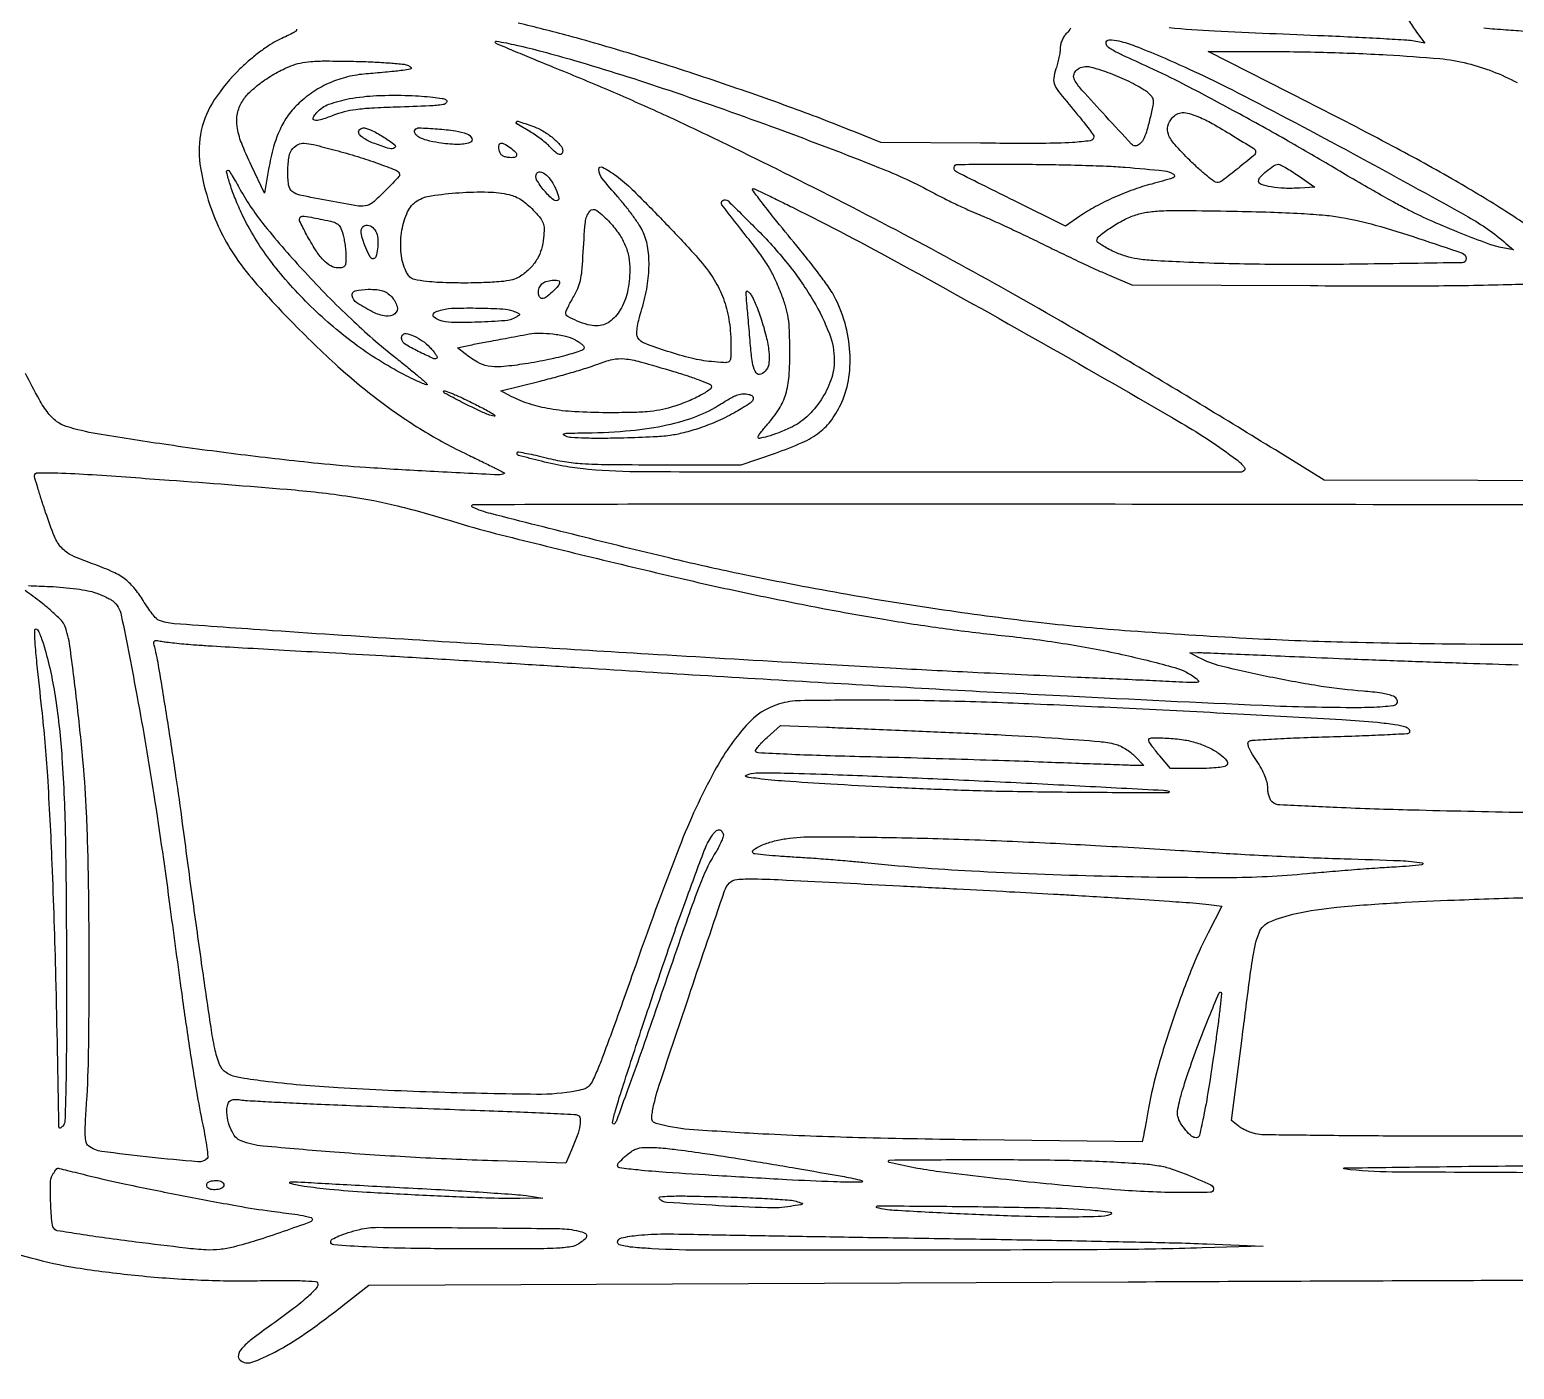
# Model space of a CAD drawing. Extents: x 127 to 1779, y 138 to 801.
# Drawn here: x 804.4 to 1290.8, y 138.1 to 577.1 of the extents above; entities that cross this region are included whole.
import ezdxf

# ---------------------------------------------------------------- set-up
doc = ezdxf.new("R2010")
doc.units = 0
doc.header["$MEASUREMENT"] = 0

msp = doc.modelspace()

# ---------------------------------------------------------------- linework, layer by layer
at = {"color": 6}
for points in [[(1145.372972, 577.578126, -0.089561), (1144.106352, 575.884455, 0.059391), (1143.287606, 574.916596, 0.042473), (1142.608753, 573.669799, 0.042578), (1142.152202, 572.330761, 0.060948), (1142, 571.086771, -0.03585), (1141.901742, 569.718116, -0.01517), (1141.583376, 567.90349, -0.014918), (1141.124793, 565.978349, -0.018877), (1140.581706, 564.231581, 0.055917), (1139.865718, 561.138408, 0.140283), (1140.238036, 558.874464, 0.060075), (1141.978687, 556.108842, 0.004426), (1147.693577, 549.193093, -0.006375), (1149.726885, 546.712904, -0.009419), (1151.441238, 544.481601, -0.005213), (1152.821588, 542.571856, -0.155084), (1153, 542.01048, -0.372908), (1151.8558, 540.689661, -0.021308), (1146.070217, 540.106557, -0.014047), (1136.078535, 539.809266, -0.002068), (1115.85055, 539.859492), (1083.201099, 540.075627), (1074.35055, 543.662191, 0.009232), (1053.099097, 551.820598, 0.005999), (1028.263862, 560.496582, 0.005992), (1003.157512, 568.5972, 0.009018), (981.066968, 574.999386, 0.008018), (964.438251, 579.210259, 0.001859)], [(1256.099811, 580.238146, 0.03205), (1258.737568, 576.277419), (1261.475137, 572.688282), (1257.987568, 573.313153, 0.028551), (1255.593464, 573.602326, 0.001501), (1247.886973, 574.066163, 0.002364), (1238.713607, 574.547148, 0.001717), (1228.5, 574.999114, -0.001348), (1192.501734, 576.565471, -0.013867), (1177.657219, 577.664661, -0.030298)], [(891.85306, 577.232382, -0.308097), (891.661764, 576.62831, -0.053148), (890.520558, 575.91255, -0.001881), (885.837977, 573.649347, 0.033617), (883.119338, 572.115547, 0.015963), (879.828722, 569.801951, 0.015343), (876.416791, 567.068705, 0.016854), (873.287498, 564.21258, 0.052528), (864.862213, 554.05281, 0.092711), (860.607468, 544.058818, 0.090172), (860.190235, 533.008043, 0.0475), (863.426515, 519.612303, 0.031598), (867.252909, 510.438238, 0.036651), (872.047375, 502.285188, 0.029428), (878.825708, 493.617782, 0.011968), (888.999709, 482.619199, 0.014803), (904.523381, 467.542704, 0.022663), (918.91791, 455.519762, 0.025167), (933.082049, 445.824908, 0.026684), (947.881255, 437.806342, -0.002692), (952.602306, 435.534122, -0.004607), (956.513523, 433.58085, -0.000994), (959.871033, 431.85684, -0.571473), (959.881255, 431.674726, -0.161218), (958.019648, 431.161861, -0.000613), (935.543643, 432.333567, -0.003558), (914.522896, 433.605317, -0.008582), (899, 434.923364, -0.005484), (873.558408, 437.806416, -0.005565), (848.310086, 441.234177, -0.00465), (826.489196, 444.651975, -0.035517), (816.39705, 447.075444, -0.083396), (813.211853, 448.705788, -0.068936), (810.490108, 451.382971, -0.038698), (807.494168, 455.969345, -0.008149), (803.028501, 464.443709, 0.020968)], [(1294.658017, 576.439742, 0.007809), (1288, 576.960607, -0.006791), (1280.777244, 577.510868, -0.011441)], [(1379.5, 429.177389), (1228.5, 429.5), (1214, 438.417577, 0.00322), (1164.698764, 468.30227, 0.006291), (1124.958579, 491.369385, 0.007174), (1088.324286, 511.334726, 0.00605), (1049, 531.436019, 0.002738), (1027.292803, 542.055047, 0.005415), (1009.928107, 550.201588, 0.006079), (993.774902, 557.331482, 0.004694), (976, 564.723846, -0.001382), (968.87224, 567.632975, -0.002194), (962.7875, 570.167328, -0.000473), (957.455922, 572.421427, -0.101532), (957, 572.735559, -0.729289), (957.324217, 573.335995, -0.008671), (963.773077, 572.016101, -0.010551), (972.383021, 569.906145, -0.005781), (982.84284, 566.977652, -0.010544), (1013.844199, 557.196076, -0.006668), (1049.590546, 544.548935, -0.005963), (1082.491337, 531.964717, -0.029343), (1100.5, 523.576264, 0.007666), (1104.068083, 521.722071, 0.005197), (1108.185708, 519.715099, 0.005237), (1112.204275, 517.859163, 0.010432), (1115.43007, 516.490299, -0.01038), (1119.021982, 514.966507, -0.003069), (1124.457474, 512.486064, -0.003079), (1130.535035, 509.621816, -0.003312), (1136.43007, 506.750939, 0.002849), (1142.366851, 503.85292, 0.002536), (1148.570083, 500.907135, 0.002545), (1154.175599, 498.314673, 0.007855), (1158, 496.641605), (1165.5, 493.5), (1224.000185, 493.20583, 0.002052), (1262.736112, 493.170021, 0.006437), (1288.757211, 493.58779, 0.00357), (1307.827372, 494.275915, 0.187706)], [(1302, 507.924398, 0.016143), (1287.949688, 517.535902, 0.011277), (1271.534159, 527.490518, 0.008807), (1250.900307, 538.895988, 0.003989), (1223.5, 553.138775), (1190.5, 569.959297), (1206, 569.955127, -0.006336), (1228.188255, 569.667974, -0.007709), (1248.95408, 568.815453, -0.007251), (1266.331018, 567.580457, -0.041631), (1275.424184, 566.03201, -0.059193), (1291.64487, 559.738147, -0.012402)], [(1351.856465, 375.292926, -0.000761), (1274.688979, 375.707568, -0.004577), (1234.56561, 376.351572, -0.007326), (1203.044943, 377.608454, -0.004178), (1165, 380.003175, -0.010642), (1135.786583, 382.713204, -0.008004), (1103.786832, 386.890044, -0.007656), (1070.266833, 392.337755, -0.007342), (1036.457363, 398.878837, -0.007217), (1015.722777, 403.520407, -0.002535), (986.087906, 410.764058, -0.00096), (955.413885, 418.489295, -0.047338), (949.511416, 420.598775, -0.800275), (949.706129, 421.482497, -0.000313), (1003.682898, 421.670609, -0.000984), (1086.715951, 421.744598, -0.000123), (1267, 421.506311, 0.000189), (1416.603548, 421.328459, 0.000644)], [(799.081812, 176.240596), (804.790906, 174.667213, 0.027906), (819.7132, 171.437956, 0.014104), (838.799109, 168.959892, 0.013659), (859.337622, 167.445659, 0.015914), (878.905632, 167.162838, -0.003374), (887.735355, 167.256663, -0.010421), (893.701002, 167.15546, -0.006789), (898.004284, 166.934151, -0.302491), (898.684041, 166.414773, -0.270377), (898.361833, 164.802527, -0.026804), (895.478128, 161.881526, -0.022553), (890.836012, 158.025738, -0.007684), (883.767819, 152.843332, 0.008764), (877.116632, 147.944554, 0.047951), (873.848063, 144.910665, 0.12945), (872.772807, 142.79031, 0.279431), (873.348857, 141.125437, 0.264034), (877.147781, 140.448117, 0.037132), (884.71762, 143.774963, 0.030497), (894.6711, 149.867665, 0.01368), (907, 159.001458), (915.5, 165.666363), (1164.213369, 166.815854, -0.000214), (1259.704652, 167.216333, -0.000353), (1340.392009, 167.463239, -0.000017), (1413.220069, 167.632264, -0.076631)], [(804.051381, 394.899622, -0.001848), (811, 394.624036, -0.011389), (815.421827, 394.331264, -0.011978), (819.751722, 393.84056, -0.012282), (823.498245, 393.230697, -0.040371), (825.913666, 392.570973, -0.010654), (827.695783, 391.88256, -0.011515), (829.400859, 391.135459, -0.011083), (830.831023, 390.430161, -0.05315), (831.587047, 389.927757, -0.171323), (834.408523, 385.207135, -0.003695), (839.619184, 358.399586, -0.007977), (845.073392, 326.36363, -0.005076), (850.446587, 288.920779, 0.001051), (854.19196, 261.238407, 0.003345), (856.856982, 242.764932, 0.004932), (859.039617, 229.225281, 0.00898), (861.129366, 218.220011, -0.007634), (861.89852, 214.228092, -0.011722), (862.430263, 210.748265, -0.006267), (862.768305, 207.838545, -0.226966), (862.547245, 207.220011, -0.220348), (859.488225, 206.112329, -0.004931), (843.531689, 207.652245, -0.006728), (827.991741, 209.518581, -0.13435), (823.628746, 211.363659, -0.172471), (822.904911, 212.513004, -0.044843), (822.61552, 214.712472, -0.022942), (822.632879, 218.421561, -0.003874), (823.046055, 225.5, 0.013202), (823.714684, 242.35357, 0.003388), (823.891184, 269.61869, 0.003627), (823.676325, 298.051531, 0.007272), (823.017217, 320.5, 0.011465), (821.931946, 336.716251, 0.006416), (819.907395, 356.381818, 0.004115), (817.580188, 375.106763, 0.057429), (815.923268, 381.688785, 0.101456), (814.808572, 383.452761, 0.018743), (812.02775, 386.13596, 0.016867), (808.110113, 389.411186, 0.008486), (802.961563, 393.289677, -0.083604)], [(1293.664152, 320.520461, -0.001419), (1257.292035, 321.343852, -0.004314), (1232.573235, 322.187094, -0.001806), (1213.990397, 323.048848, -0.16209), (1211.457734, 324.035078, -0.102657), (1210.897602, 324.737064, -0.040562), (1210.428209, 325.886183, -0.037975), (1210.107681, 327.250193, -0.038742), (1210, 328.637829, 0.062542), (1209.771146, 330.460276, 0.035316), (1209.068564, 332.57723, 0.029849), (1207.916425, 334.957912, 0.018932), (1206.309703, 337.588757, -0.010941), (1204.586553, 340.311462, -0.043851), (1203.721422, 342.081042, -0.088821), (1203.498907, 343.238688, -0.263331), (1203.874412, 343.922382, -0.123523), (1204.907053, 344.250632, -0.001426), (1212.141767, 344.678842, -0.004252), (1220.535009, 345.08004, -0.002749), (1230.256252, 345.408372, 0.001964), (1239.952588, 345.720616, 0.003103), (1248.265157, 346.072651, 0.000768), (1255.522972, 346.43632, 0.126156), (1256.278675, 346.672231, 0.442971), (1256.4524, 347.609692, 0.153167), (1255.181988, 348.509141, 0.042395), (1251.654571, 349.325256, 0.011188), (1245.901337, 350.020436, 0.010234), (1234.195436, 350.928374, 0.00076), (1202.180729, 352.704432, 0.001143), (1166.82301, 354.530969, 0.001367), (1133.5, 356.084709, 0.004902), (1105.688255, 357.032248, 0.005873), (1079.492059, 357.359919, 0.003613), (1056.916162, 357.213994, 0.069879), (1050.015519, 356.148317, 0.141311), (1039.138555, 349.122451, 0.054519), (1028.784985, 334.232362, 0.032234), (1017.259714, 309.37881, 0.008374), (1002.013615, 268, -0.001555), (998.65163, 258.477034, -0.001724), (995.342566, 249.296229, -0.001596), (992.466743, 241.480495, -0.008928), (990.838639, 237.327589, -0.008658), (988.890592, 232.83071, -0.076572), (987.710536, 231.025454, -0.125779), (986.261227, 230.057681, -0.038169), (983.688983, 229.36733, -0.049403), (970.446199, 228.209907, -0.004846), (938.364624, 228.89139, -0.006689), (905.408142, 230.352577, -0.015942), (881, 232.544586, -0.013726), (872.492486, 233.820775, -0.104097), (868.751474, 235.331467, -0.152931), (866.622412, 237.985698, -0.040321), (865.036918, 243.261496, -0.016266), (863.799907, 250.105676, -0.00109), (860.941173, 269.806743, -0.001614), (857.736763, 292.762713, -0.001375), (854.501063, 317, 0.004182), (852.327854, 332.609911, 0.002606), (849.53213, 350.872327, 0.001808), (846.758663, 367.97842, 0.020391), (845.359079, 374.70545, -0.023928), (845.060506, 376.193201, -0.256564), (845.265382, 376.750849, -0.212564), (845.88067, 376.939512, -0.016701), (847.614162, 376.669062, 0.016465), (849.197932, 376.421204, 0.003896), (851.85541, 376.115534, 0.004005), (854.916978, 375.81232, 0.003939), (858, 375.556376, 0.003857), (862.742678, 375.237024, 0.00038), (874.165625, 374.565024, 0.00048), (887.7827, 373.787426, 0.00038), (902.5, 372.972389, -0.000885), (919.949205, 371.988391, -0.000435), (942.14375, 370.677989, -0.000432), (965.189287, 369.277226, -0.000629), (985.5, 367.999413, 0.001452), (1067.817168, 362.95653, 0.001808), (1144.349517, 358.76877, 0.001607), (1208.358327, 355.704674, 0.011351), (1239.5, 355.022008, 0.008449), (1243.822768, 355.098447, 0.011558), (1247.709375, 355.322928, 0.008467), (1250.921269, 355.637869, 0.119318), (1252, 356.034316, 0.355004), (1252.413312, 357.375945, 0.204583), (1251.14318, 358.641996, 0.059259), (1247.286977, 359.675318, 0.018036), (1241.265124, 360.324351, -0.021381), (1227.492354, 361.901999, -0.01135), (1210.59225, 364.96866, -0.009277), (1194.747869, 368.524375, -0.06441), (1187.344949, 371.378276), (1184.5, 372.919925), (1187, 372.954509, -0.013363), (1188.845057, 372.930722, -0.000261), (1198.3125, 372.550528, -0.000626), (1209.3647, 372.08705, -0.00042), (1222, 371.530691, 0.001406), (1237.134538, 370.894181, 0.000737), (1255.96875, 370.182923, 0.000733), (1275.27712, 369.510595, 0.001125), (1292, 368.990514, -0.001216)], [(1328.184385, 214.589617, -0.000911), (1279, 214.5, -0.001052), (1252.109071, 214.556597, -0.001629), (1228.8875, 214.73001, -0.000483), (1208.712418, 214.965918, -0.051905), (1206, 215.283013, -0.03034), (1204.501073, 215.715261, -0.021981), (1202.890489, 216.368599, -0.022327), (1201.410802, 217.127639, -0.044341), (1200.329323, 217.879074), (1198.158646, 219.692122), (1201.565257, 246.596061, -0.000736), (1203.967549, 265.346915, -0.007635), (1205.085147, 273.045453, -0.018975), (1205.99418, 277.591056, -0.035171), (1207.125946, 281.178036, -0.203703), (1210.698682, 284.805085, -0.044507), (1219.253331, 287.470853, -0.029911), (1232.561736, 289.527446, -0.009413), (1252.655113, 291.031058, -0.00463), (1271.183961, 291.89525, -0.00178), (1296.935429, 292.765597, -0.001804)], [(1343.705055, 202.367153, -0.000432), (1250.791351, 202.769086, -0.029141), (1235, 203.772498, -0.934266), (1235.018403, 204.114358, -0.000445), (1266.221151, 204.52848, -0.001161), (1304.613446, 204.914684, -0.000604)]]:
    msp.add_lwpolyline(points, format="xyb", dxfattribs=at)
for points in [[(1174.738393, 568.375158, -0.017915), (1199.938762, 556.526827, -0.00521), (1237.887569, 536.49245, -0.003408), (1275.671975, 515.70431, -0.050797), (1288.00559, 507.060181), (1290.5, 504.903954), (1287, 505.573632, -0.040807), (1282.171233, 506.913256, -0.007215), (1273.390448, 510.284876, -0.008328), (1264.014813, 514.223469, -0.01288), (1256.067717, 517.965953, -0.010165), (1251.916665, 520.159893, -0.002727), (1245.412259, 523.815217, -0.002762), (1238.067015, 528.04984, -0.002853), (1230.847926, 532.320446, 0.006328), (1215.749729, 541.111005, 0.004458), (1198.563008, 550.627203, 0.004379), (1182.393516, 559.210362, 0.013141), (1171.151268, 564.682146, -0.001692), (1162.334269, 568.726541, -0.020848), (1159.046569, 570.41791, -0.061707), (1157.490711, 571.576535, -0.204649), (1157, 572.725232, -0.412729), (1158.022947, 573.75338, -0.061467), (1161.232885, 573.373786, -0.032037), (1166.566866, 571.697214, -0.008769)], [(928.468242, 565.277711, -0.052962), (929.328202, 564.668917, -0.495817), (929.300353, 564.280888, -0.108423), (928.520953, 563.985247, -0.006184), (925.959946, 563.639531, -0.004963), (923.773334, 563.393853, -0.00203), (920.798536, 563.101684, -0.002008), (917.600463, 562.813639, -0.002567), (914.65209, 562.575258, 0.040473), (908.562491, 561.614731, 0.04283), (902.826231, 559.694986, 0.042947), (897.514794, 556.831837, 0.041141), (892.688125, 553.066642, 0.049623), (889.126489, 549.062044, 0.048793), (886.400651, 544.412417, 0.04166), (884.315746, 538.691296, 0.022837), (882.682913, 531.407457), (881.28595, 523.5), (877.011927, 532.5, -0.018043), (873.754194, 540.051557, -0.056781), (872.34957, 545.379758, -0.084955), (872.455813, 549.597051, -0.089963), (873.967668, 553.447686, -0.063441), (876.492372, 556.567939, -0.032383), (880.356949, 559.816789, -0.030575), (884.994361, 562.810069, -0.031706), (889.907587, 565.175296, -0.042687), (893.045571, 566.145797, -0.035155), (896.514764, 566.650053, -0.019854), (901.508336, 566.821687, -0.003877), (910.508296, 566.703787, -0.005838), (916.898955, 566.495824, -0.008758), (922.469355, 566.151571, -0.006084), (927.029757, 565.733566, -0.10201)], [(1160.671693, 561.864147, -0.011461), (1163.728859, 560.508418, -0.011855), (1166.686005, 559.02842, -0.011635), (1169.182618, 557.628603, -0.048894), (1170.568174, 556.614147, -0.042338), (1171.952038, 555.147812, -0.145125), (1172.437186, 553.945766, -0.075856), (1172.34265, 552.260965, -0.00643), (1171.391043, 548.012147, -0.013785), (1170.226954, 543.649585, -0.049722), (1169.140456, 540.988934, -0.090441), (1167.980577, 539.5172, -0.186816), (1166.627555, 539.017804, -0.203865), (1165.352126, 539.58433, -0.00135), (1156.887159, 548.709762, -0.003735), (1149.085546, 557.293544, -0.053241), (1146.671009, 560.648307, -0.174215), (1146.412501, 562.132032, -0.144352), (1147.127317, 563.577726, -0.115725), (1148.6847, 564.630559, -0.09126), (1150.691962, 565, -0.065011), (1152.079407, 564.818835, -0.011194), (1154.632926, 564.078843, -0.012022), (1157.608344, 563.064688, -0.010486)], [(940.737333, 554.124029, -0.425707), (940.971259, 553.224127, -0.221062), (939.899514, 552.514191, -0.026814), (935.401031, 552.0796, -0.002625), (924.5, 551.671242, 0.005244), (916.377146, 551.324341, 0.019307), (911.258862, 550.853267, 0.029078), (907.397913, 550.116623, 0.03094), (903.729833, 548.947595, -0.014954), (899.637188, 547.497666, -0.125578), (897.69668, 547.379683, -0.489731), (897.283909, 548.190521, -0.074045), (898.460383, 549.956224, -0.122021), (902.444515, 552.637636, -0.042186), (909.186323, 554.46888, -0.034514), (918.034424, 555.463156, -0.020014), (928.737333, 555.493972, -0.008317), (932.786694, 555.276006, -0.010816), (936.485233, 554.93463, -0.00864), (939.54798, 554.531258, -0.091078)], [(1187.335011, 548.50449, -0.029608), (1191.760914, 546.339302, -0.008179), (1198.441702, 542.420144, -0.002455), (1205.47094, 538.093079, -0.259097), (1206, 537.140651, -0.221863), (1205.387193, 535.827583, -0.005742), (1200.235109, 531.609857, -0.006904), (1195.051615, 527.580976, -0.163152), (1193.318534, 527, -0.164065), (1192.43485, 527.297984, -0.008971), (1190.102601, 529.139675, -0.013159), (1187.378943, 531.493375, -0.009174), (1184.427068, 534.284001, -0.016829), (1179.527608, 539.423744, -0.083669), (1177.412935, 542.790233, -0.162978), (1177.220283, 545.506802, -0.121403), (1178.654988, 548.171259, -0.083849), (1180.243902, 549.424731, -0.11608), (1181.98708, 549.906224, -0.082479), (1184.198457, 549.625626, -0.026251)], [(920.5, 541.778429, -0.021888), (923.978367, 539.343457, -0.514772), (923.94306, 538.320843, -0.225123), (922.281466, 538.08223, -0.013821), (917.419628, 539.735993, -0.024062), (915.433143, 540.584378, -0.035806), (913.79625, 541.528843, -0.041165), (912.628565, 542.467693, -0.156527), (912.184932, 543.27824, -0.276674), (912.634596, 544.51167, -0.218327), (914.037638, 544.8721, -0.075225), (916.718976, 543.957802, -0.022051)], [(947.627106, 542.951674, -0.199164), (949.236884, 541.432332, -0.446733), (948.631601, 540.073871, -0.084203), (944.352647, 539.456201, -0.034186), (938.470657, 540.004776, -0.022286), (934.554599, 540.822703, -0.061176), (931.929162, 541.849085, -0.123245), (930.661383, 543.006963, -0.292703), (930.641912, 544.229619, -0.270551), (931.922396, 544.910593, -0.008854), (937.945569, 544.564551, -0.016527), (943.861568, 543.922243, -0.055588)], [(969.110101, 545.461154, -0.047743), (972.518137, 543.879151, -0.039804), (975.792754, 541.592523, -0.039743), (978.29801, 539.170114, -0.182684), (979, 537.312909, -0.161571), (978.684053, 536.3607, -0.31891), (977.962311, 536.127419, -0.106851), (976.723591, 536.832887, -0.02221), (974.924314, 538.595162, 0.02881), (973.695852, 539.767013, 0.013052), (971.963705, 541.162329, 0.012874), (970.054674, 542.543331, 0.017206), (968.25, 543.690184, -0.003709), (964.00141, 546.231826, -0.386821), (963.824364, 546.833736, -0.377311), (964.411836, 547.080104, -0.003672)], [(961.777494, 538.443296, -0.041641), (963.534811, 536.980331, -0.243061), (963.897586, 535.872438, -0.333101), (963.193016, 535.192943, -0.059761), (961.25, 535.183578, -0.047288), (959.960485, 535.457168, -0.098515), (959.062647, 535.947622, -0.11152), (958.489335, 536.698169, -0.072404), (958.180449, 537.75, -0.06224), (958.154449, 539.301266, -0.329401), (958.695865, 539.889501, -0.178929), (959.774706, 539.711294, -0.023303)], [(904.5, 537.580441, -0.009011), (911.858351, 535.463488, -0.011531), (918.548846, 533.237334, -0.00682), (924.179518, 531.131343, -0.162834), (925.459599, 530.06537, -0.337921), (925.345588, 528.907786, -0.007803), (921.289318, 524.687038, -0.013101), (917.197641, 520.771055, -0.107898), (914.976531, 519.492551, -0.117989), (912.149019, 519.28737, -0.00537), (902.520914, 520.971772, -0.005235), (892.910971, 522.863873, -0.122571), (890.428423, 524.059404, -0.18951), (889.221278, 526.250837, -0.036258), (888.960113, 530.873995, -0.03763), (889.388749, 535.556852, -0.143233), (890.654988, 538.171259, -0.098447), (892.373797, 539.448241, -0.121938), (894.321847, 539.843192, -0.049662), (897.418858, 539.400782, -0.005244)], [(873.391296, 524.627995, 0.042865), (881.446843, 512.740855, 0.016227), (894.589917, 497.564068, 0.016218), (909.665637, 482.28177, 0.022532), (924.187771, 469.680123, -0.003391), (927.950033, 466.659839, -0.004887), (931.234013, 463.932888, -0.002651), (933.971237, 461.589343, -0.076109), (934.570872, 460.885326, -0.707526), (934.401442, 460.674924, -0.014846), (932.610132, 461.366323, -0.013661), (930.075595, 462.514538, -0.006758), (926.919591, 464.102644, -0.040115), (910.764427, 474.229072, -0.035161), (895.657081, 487.224515, -0.036073), (882.956126, 501.76427, -0.050563), (874.025777, 516.5, -0.014728), (871.775743, 521.615887, -0.019633), (870.055937, 526.391942, -0.013965), (868.927095, 530.340692, -0.489644), (869.438934, 531, -0.257142), (869.666302, 530.87479, -0.002213), (870.760376, 529.128224, -0.006971), (871.997208, 527.070711, -0.004351)], [(976.455105, 525.453365, -0.015205), (977.077169, 524.032467, -0.022895), (977.52352, 522.756342, -0.019364), (977.791014, 521.71728, -0.254981), (977.682834, 521.3495, -0.390657), (975.982909, 521.280538, -0.043526), (973.004758, 524.294073, -0.041092), (970.476368, 527.908892, -0.277241), (970.50294, 530.004757, -0.303291), (971.598459, 530.5049, -0.123662), (973.175952, 529.825369, -0.073219), (974.941501, 528.011137, -0.045671)], [(996.599962, 529.151236, -0.0377), (1001.773799, 524.73795, -0.005337), (1011.605197, 514.770431, -0.00612), (1021.255685, 504.527129, -0.024728), (1026.744242, 497.929902, -0.048502), (1030.293118, 492.109528, -0.04814), (1032.664839, 485.700098, -0.044018), (1033.911056, 478.44999, -0.030248), (1034.092737, 470.105395, -0.076347), (1033.82753, 468.734584, -0.242393), (1033.165909, 468.116142, -0.087167), (1031.764021, 467.972409, -0.005905), (1027.75, 468.308495, -0.036248), (1021.258295, 469.408196, -0.0185), (1013.301033, 471.672837, -0.012631), (1005.859431, 474.301248, -0.166173), (1003.646505, 476.143051, -0.132719), (1003.302058, 477.325569, -0.0396), (1003.415026, 479.218282, -0.027723), (1003.936902, 481.871632, -0.009736), (1004.969636, 485.616143, 0.030506), (1006.684551, 493.020781, 0.039649), (1007.291713, 499.954887, 0.044635), (1006.791915, 506.101988, 0.070241), (1005.175918, 511.136601, 0.033514), (1003.956313, 513.277379, 0.011359), (1001.908963, 516.22194, 0.011238), (999.492353, 519.382708, 0.012684), (997.028859, 522.30391, -0.014227), (991.965075, 528.346257, -0.152799), (990.835885, 531.294155, -0.589219), (992.016502, 532.048302, -0.033613)], [(1163.300218, 531.99062, -0.004036), (1176.014648, 530.833745, -0.115805), (1179.103879, 529.7777, -0.634321), (1178.953517, 528.527835, -0.017279), (1172.05785, 526.500322, 0.023415), (1165.966517, 524.627822, 0.018749), (1159.59843, 522.065471, 0.018971), (1153.54546, 519.081723, 0.026686), (1148.411991, 515.939448), (1143.698878, 512.696741), (1126.766347, 521.098371, -0.001114), (1108.031021, 530.446614, -0.311866), (1107.225288, 531.917528, -0.382801), (1108.345905, 532.932832, -0.001335), (1128, 532.977583, -0.00362), (1137.862535, 532.902303, -0.00327), (1148.063189, 532.683852, -0.003275), (1157.199226, 532.368511, -0.010404)], [(1219.941812, 529.25), (1225.400942, 525.5), (1220.450471, 525.179529, -0.024224), (1215.496327, 525.099235, -0.034265), (1211.108439, 525.542756, -0.035874), (1207.820144, 526.350794, -0.32533), (1207, 527.477866, -0.191841), (1207.510265, 528.758838, -0.027654), (1209.596192, 530.730919, -0.029696), (1211.916006, 532.467816, -0.13872), (1213.491341, 532.96832, -0.131444), (1214.113029, 532.823121, -0.008021), (1215.795094, 531.889131, -0.011509), (1217.778394, 530.68423, -0.008237)], [(961.5, 523.028352, -0.047121), (963.496021, 522.364287, -0.039157), (965.46732, 521.303627, -0.035578), (967.422096, 519.839001, -0.026306), (969.368721, 517.963657, -0.016376), (971.64229, 515.364599, -0.082773), (972.597914, 513.698577, -0.091066), (972.916265, 511.887243, -0.022039), (972.758355, 508.836956, -0.046859), (972.052254, 505.154386, -0.060787), (970.700537, 501.997108, -0.059272), (968.59786, 499.198479, -0.041703), (965.646656, 496.585512, -0.066705), (963.750869, 495.529777, -0.048355), (961.424538, 494.865197, -0.029111), (958.051012, 494.446691, -0.007055), (952.437087, 494.159513, -0.007697), (947.943689, 494.062411, -0.006177), (943.106708, 494.092116, -0.006249), (938.634879, 494.230755, -0.0158), (935.390412, 494.474833, -0.009956), (931.328273, 494.991848, -0.081781), (929.556879, 495.558702, -0.133692), (928.45088, 496.565972, -0.04265), (927.411769, 498.556924, -0.082408), (926.003458, 504.535698, -0.059772), (926.363079, 511.377827, -0.063048), (928.221479, 517.431781, -0.148267), (931.300821, 520.955793, -0.103578), (935.952298, 522.663351, -0.019223), (945.060804, 523.641368, -0.021563), (954.553612, 523.882571, -0.05237)], [(1054.265377, 518.873899, -0.009195), (1089.793009, 500.259769, -0.003933), (1136.613004, 474.140229, -0.002837), (1181.764522, 448.143701, -0.028996), (1199.740256, 436.210364, -0.024201), (1200.941919, 435.21368, -0.037288), (1201.867338, 434.231076, -0.042348), (1202.441651, 433.384811, -0.272773), (1202.431239, 432.888743, -0.259972), (1200.896723, 432.03334, -0.000042), (1099.690276, 432.05657, -0.000396), (1005.447383, 432.160765, -0.021198), (987.5, 432.956137, -0.022732), (980.276558, 433.916203, -0.015013), (972.080183, 435.642789, -0.007579), (964.515513, 437.59694, -0.575299), (964.253529, 438.586862, -0.245011), (964.651063, 438.711946, -0.003487), (967.18341, 438.244098, -0.008727), (970.15646, 437.61937, -0.005528), (973.600167, 436.79258, 0.021491), (979.60592, 435.551955, 0.024639), (985.42833, 434.900267, 0.013283), (993.63948, 434.607572, 0.002033), (1010, 434.525747), (1037.5, 434.5), (1048.687709, 438.350754, 0.021097), (1057.488905, 441.801736, 0.059578), (1063.160808, 445.162318, 0.074589), (1067.143267, 449.285871, 0.049355), (1070.423275, 455.008383, 0.071967), (1072.770636, 463.228926, 0.055063), (1072.99943, 472.586788, 0.053241), (1071.150078, 482.102708, 0.05682), (1067.353654, 490.793551, 0.025155), (1065.836414, 493.131401, 0.005075), (1062.892402, 497.117765, 0.005345), (1059.367465, 501.688269, 0.004976), (1055.661612, 506.293551, -0.00167), (1048.228525, 515.406655, -0.007344), (1043.939917, 520.862488, -0.005484), (1041.177338, 524.568841, -0.613227), (1041.396688, 525, -0.110701), (1041.862311, 524.895631, -0.000824), (1045.438417, 523.200458, -0.003041), (1049.529976, 521.222074, -0.001939)], [(1042.96938, 511.25, -0.02718), (1053.191972, 499.76428, -0.035375), (1061.165512, 488.164479, -0.040155), (1066.365101, 477.434028, -0.09432), (1067.978038, 468.712487, -0.083037), (1066.868292, 462.282605, -0.060769), (1063.659917, 455.774102, -0.060656), (1058.972358, 450.215004, -0.081847), (1053.5, 446.584498, -0.013252), (1049.512781, 444.917853, -0.023103), (1046.115757, 443.779944, -0.021589), (1043.527632, 443.163411, -0.471234), (1043, 443.598933, -0.153624), (1043.123901, 443.992679, -0.007708), (1043.923651, 445.100821, -0.011787), (1044.939675, 446.398844, -0.008207), (1046.144344, 447.81718, 0.040521), (1049.883328, 452.843904, 0.066637), (1052.067325, 457.663624, 0.055103), (1053.14531, 463.51158, 0.019711), (1053.423633, 472, 0.007653), (1053.280981, 478.498993, 0.027243), (1052.899741, 482.643636, 0.035451), (1052.130399, 486.131973, 0.020896), (1050.747823, 490.171956, 0.012999), (1048.528941, 495.456714, 0.028923), (1046.509203, 499.323603, 0.024902), (1043.875443, 503.26602, 0.007468), (1039.482935, 509, -0.003484), (1031.188081, 519.651241, -0.438317), (1031.447458, 521.148784, -0.350679), (1033.193686, 520.971009, -0.003289)], [(900.323811, 514.863837, -0.013259), (903.744407, 514.081995, -0.092318), (905.293482, 513.361522, -0.13257), (906.214798, 512.240078, -0.038317), (906.985016, 510.113837, -0.021123), (907.370323, 508.458565, -0.01256), (907.695609, 506.460002, -0.01256), (907.92012, 504.44769, -0.021129), (907.994423, 502.75, -0.018391), (907.918294, 500.593764, -0.131672), (907.579604, 499.617425, -0.196266), (906.865061, 499.141639, -0.050001), (905.452251, 499, -0.133479), (903.05167, 499.652481, -0.071073), (900.626394, 501.584546, -0.048037), (898.033489, 504.924072, -0.018629), (895.086093, 509.989852, -0.010648), (892.82913, 514.450662, -0.32819), (893.047484, 515.603904, -0.234751), (894.339411, 515.987026, -0.006332)], [(994.480808, 513.889564, -0.032824), (997.505735, 510.064267, -0.052071), (999.504106, 506.401169, -0.055431), (1000.622516, 502.578325, -0.043787), (1000.994423, 498.282119, -0.054394), (1000.204076, 491.116157, -0.079778), (997.869787, 485.233423, -0.101705), (994.3519, 481.378204, -0.158407), (990.11085, 480, -0.068039), (987.29239, 480.385316, -0.031705), (983.802097, 481.600861, -0.025316), (980.684502, 483.103525, -0.274347), (980, 484.257142, -0.105973), (980.118142, 484.808297, -0.008085), (980.767429, 486.192905, -0.010827), (981.611872, 487.829651, -0.008033), (982.612524, 489.601796, 0.032714), (983.957604, 492.284985, 0.043027), (984.801272, 494.88931, 0.033137), (985.319971, 498.082549, 0.011227), (985.660302, 502.779866, -0.009463), (986.434351, 514.013354, -0.146872), (987.849839, 517.563666, -0.408564), (990.173571, 517.85335, -0.046126)], [(1234.170937, 515.566425, -0.024463), (1245.204632, 513.032915, -0.011077), (1259.388704, 508.695369, -0.00364), (1273.753349, 503.835924, -0.319586), (1275, 502.084715, -0.409475), (1273.660541, 500.723372, -0.000831), (1240.747035, 500.244672, -0.005378), (1208.988892, 500.177186, -0.009162), (1182.455994, 500.892538, -0.003744), (1172.483987, 501.419194, -0.021862), (1167.258522, 501.964448, -0.038452), (1163.517755, 502.818858, -0.03199), (1159.705994, 504.277062, -0.013603), (1157.519619, 505.350888, -0.020301), (1155.676136, 506.417044, -0.016042), (1154.26259, 507.377925, -0.239873), (1154, 507.893785, -0.225431), (1154.736942, 509.445242, -0.022419), (1158.131201, 511.967503, -0.027717), (1162.247115, 514.428089, -0.034326), (1166.332455, 516.226934, -0.046686), (1170.249345, 517.238955, -0.029204), (1174.9648, 517.717546, -0.013457), (1182.473268, 517.836518, -0.001747), (1198.5, 517.60311, -0.003419), (1210.866067, 517.295191, -0.006325), (1220.904306, 516.849363, -0.00752), (1228.799514, 516.279332, -0.022422)], [(917.999837, 510.500429, -0.080218), (918.480491, 508.167978, -0.043313), (918.352813, 505.230535, -0.041425), (917.80079, 502.675888, -0.330053), (916.88842, 502, -0.281829), (915.966054, 502.564757, -0.017262), (914.540258, 505.613403, -0.024647), (913.350684, 508.835635, -0.07624), (913, 511.122124, -0.207865), (913.622281, 512.554286, -0.222233), (915.069175, 513.023597, -0.153149), (916.814704, 512.22803, -0.119538)], [(922.916191, 489.589211, -0.115025), (924.761016, 486.405255, -0.303126), (924.036636, 484.00016, -0.21462), (921.06406, 483.187764, -0.078409), (916.817685, 484.559908, -0.027275), (911.609786, 487.566541, -0.20135), (910.035317, 489.891326, -0.403834), (911.066057, 491.500468, -0.058435), (915.325686, 492, -0.018615), (918.176144, 491.893843, -0.058336), (920.05529, 491.530516, -0.076454), (921.509547, 490.809752, -0.051008)], [(978, 494.314451, -0.182272), (977.554736, 493.133602, -0.024246), (975.666787, 491.185242, -0.024937), (973.594023, 489.429437, -0.164699), (972.325686, 489, -0.260626), (971.421505, 489.505653, -0.131958), (971.038519, 490.795749, -0.097803), (971.3185, 492.438549, -0.105793), (972.2, 493.8, -0.125367), (973.507423, 494.576556, -0.049557), (975.577173, 494.969247, -0.052772), (977.448945, 494.937464, -0.378794)], [(1043.914879, 482.603862, -0.016885), (1045.673209, 476.489297, -0.035336), (1046.537595, 471.61753, -0.046326), (1046.583335, 467.920478, -0.14038), (1045.707464, 465.58752, -0.136232), (1043.908664, 464.185943, -0.347814), (1042.421246, 464.610978, -0.114395), (1041.306752, 467.282617, -0.020616), (1040.624258, 472.662648, 0.000318), (1040.329206, 476.101467, 0.000225), (1039.9939, 479.960278, 0.000227), (1039.670304, 483.645688, 0.000481), (1039.415607, 486.5, -0.003635), (1039.11036, 490.18308, -0.078116), (1039.1978, 491.267005, -0.542805), (1039.584839, 491.403819, -0.059336), (1040.404297, 490.603862, -0.053901), (1041.119971, 489.490276, -0.012498), (1042.066616, 487.471706, -0.012759), (1043.044275, 485.079726, -0.012179)], [(962.6849, 484.929682, -0.008408), (964.446728, 484.225695, -0.203729), (964.80798, 483.854544, -0.351324), (964.684907, 483.464683, -0.019776), (963.527918, 482.755708, -0.108998), (960.057871, 481.70857, -0.010815), (951.322599, 481.233712, -0.011816), (942.608401, 481.154867, -0.089401), (938.587161, 481.940381, -0.056971), (936.901209, 482.828976, -0.319834), (936.568653, 483.732125, -0.233419), (937.325359, 484.58638, -0.037819), (939.5, 485.286934, -0.053407), (943.66557, 485.828708, -0.009507), (951.532908, 485.857081, -0.008065), (959.431095, 485.607905, -0.079079)], [(935.536908, 472.961476, -0.018878), (936.575032, 471.792619, -0.030411), (937.356928, 470.714979, -0.031138), (937.844054, 469.833009, -0.316957), (937.776532, 469.443198, -0.312609), (936.762181, 469.259214, -0.007592), (932.227547, 471.403579, -0.011615), (927.908028, 473.653112, -0.129176), (926.511752, 474.980984, -0.073909), (926.314142, 475.440636, -0.058477), (926.23767, 475.97687, -0.059561), (926.28754, 476.505002, -0.085317), (926.463088, 476.940275, -0.30785), (927.697014, 477.491217, -0.059041), (930.169838, 476.739008, -0.05046), (933.017161, 475.131055, -0.048012)], [(982.946236, 475.527802, -0.02252), (984.115679, 474.854675, -0.030405), (985.102957, 474.137692, -0.030982), (985.817759, 473.470657, -0.191803), (986, 473.01306, -0.323624), (985.194825, 471.899349, -0.012502), (980.046525, 470.34144, -0.01819), (973.509439, 468.793802, -0.01139), (965.764348, 467.437879, -0.016918), (958.856102, 466.628004, -0.065967), (954.568868, 466.837708, -0.084666), (951.048172, 468.121054, -0.039607), (947.024545, 470.859901), (944.54909, 472.848725), (947.024545, 473.387949, -0.00586), (949.306046, 473.856988, -0.000818), (954.039587, 474.764408, -0.000819), (960.226024, 475.929361, -0.000418), (968, 477.373364, -0.049636), (971.496534, 477.666458, -0.02683), (975.809785, 477.367458, -0.026775), (979.972248, 476.62551, -0.061908)], [(1015.322553, 465.099991, -0.006704), (1019.953632, 463.636897, -0.010341), (1023.912283, 462.236148, -0.005055), (1027.192826, 460.960399, -0.220485), (1027.688524, 460.434427, -0.335693), (1027.259788, 459.166186, -0.025991), (1023.994996, 457.186536, -0.028515), (1019.598108, 455.137474, -0.02067), (1014.5, 453.346973, -0.029535), (1010.768585, 452.444255, -0.023435), (1006.656146, 451.900542, -0.016516), (1001.3228, 451.625315, -0.005497), (993.5, 451.566362, -0.013258), (982.955137, 451.882511, -0.028225), (974.850802, 452.801578, -0.035252), (968.183173, 454.432069, -0.040951), (962.150943, 456.926905), (958.705721, 458.69441), (971.60286, 461.928425, 0.00539), (976.980647, 463.338711, 0.004972), (982.473965, 464.901637, 0.004968), (987.340481, 466.391413, 0.016437), (990.5, 467.508615, -0.037966), (995.335467, 468.987742, -0.079589), (999.24941, 469.231161, -0.043739), (1004.339267, 468.283107, -0.005256)], [(950.916888, 454.041955, -0.007637), (954.874264, 451.967833, -0.049957), (956.725958, 450.706837, -0.782978), (956.566082, 450.380416, -0.037549), (954.583112, 450.968401, -0.02167), (951.071119, 452.480874, -0.006545), (945.873643, 455.075913, -0.001486), (940.319894, 457.961195, -0.279096), (940, 458.489644, -0.517249), (940.391054, 458.766521, -0.012068), (942.86486, 457.827612, -0.014576), (946.268038, 456.324015, -0.005574)], [(1041.443468, 456.5, -0.234792), (1040.436975, 454.732716, -0.018792), (1035.736178, 451.822849, -0.024191), (1029.969788, 448.905817, -0.023818), (1023.918952, 446.542675, -0.01761), (1018.644712, 444.971711, -0.030848), (1014.174973, 444.100057, -0.021388), (1008.642567, 443.61112, -0.004572), (999, 443.261571, -0.00516), (992.016679, 443.144444, -0.009272), (986.286063, 443.213748, -0.008198), (981.817192, 443.424079, -0.081976), (980, 443.84384, -0.11554), (979.31654, 444.332448, -0.571083), (979.433015, 444.686659, -0.047802), (980.966297, 444.871229, -0.003926), (985, 444.937449, 0.017641), (999.632801, 445.579386, 0.02939), (1011.847461, 447.274348, 0.035127), (1021.900694, 450.022853, 0.056008), (1029.919275, 453.886371, -0.005466), (1031.783021, 455.028957, -0.006201), (1033.595037, 456.08247, -0.005682), (1035.154426, 456.940185, -0.033919), (1036, 457.321545, -0.067537), (1037.726548, 457.709466, -0.059052), (1039.577369, 457.650541, -0.070814), (1041.010385, 457.221062, -0.307883)], [(850.115773, 429.493866, -0.002676), (888.752603, 426.469835, -0.015235), (909.225303, 424.127294, -0.024584), (924.923086, 421.050437, -0.015519), (942.90089, 416.002346, 0.014551), (956.906195, 412.040449, 0.001962), (986.582832, 404.694422, 0.002455), (1017.457558, 397.340649, 0.005496), (1041, 392.12743, 0.004347), (1064.739805, 387.358714, 0.006602), (1085.459995, 383.666636, 0.00724), (1104.721464, 380.78209, 0.007306), (1124, 378.466077, -0.013588), (1144.105258, 375.794143, -0.015056), (1163.354041, 372.104061, -0.013056), (1179.505004, 368.055187, -0.098324), (1186.500361, 364.521507, -0.08737), (1187.241635, 363.697721, -0.519081), (1187.053503, 363.251706, -0.06275), (1185.646969, 363.126607, -0.003114), (1181, 363.32588, 0.000702), (1176.610698, 363.535323, 0.000113), (1168.065625, 363.929096, 0.000125), (1158.004213, 364.387934, 0.00011), (1147.5, 364.862012, -0.000822), (1114.997166, 366.375306, -0.001466), (1088.264476, 367.742568, -0.001116), (1057.081675, 369.498908, -0.000291), (1007, 372.461076, -0.000452), (929.813293, 377.141503, -0.001945), (883.901652, 380.146462, -0.000997), (851.759573, 382.44019, -0.073425), (846.643658, 383.583247, -0.120655), (845.889258, 384.106655, -0.014016), (844.561066, 385.696214, -0.016192), (843.072891, 387.713262, -0.012568), (841.582042, 389.998088, 0.035196), (838.52105, 394.255431, 0.062096), (835.366496, 397.212188, 0.053157), (831.248317, 399.58543, 0.019529), (825, 402.063225, -0.022478), (818.292656, 404.768907, -0.100804), (814.887017, 407.248372, -0.089521), (812.522341, 411.00338, -0.01568), (809.629444, 418.877685, -0.0028), (808.238768, 423.143779, -0.004093), (807.066149, 426.916667, -0.002034), (806.110992, 430.128193, -0.071375), (806, 430.901763, -0.409793), (806.986217, 431.903004, -0.011756), (813.566554, 431.847778, -0.009148), (824.868935, 431.279931, -0.001066)], [(809.398939, 374.074931, -0.031472), (812.882631, 357.780715, -0.019897), (814.976821, 338.450455, -0.013024), (816.094431, 311.908241, -0.003746), (816.445638, 270.802128, -0.00103), (816.41925, 244.646761, -0.004877), (816.227063, 229.659983, -0.002873), (815.937434, 219.436774, -0.189852), (815.25, 217.852128, -0.019705), (814.584522, 217.236083, -0.218776), (814.244849, 217.13963, -0.325025), (814.038321, 217.345005, -0.035808), (813.976047, 218.05, 0.001906), (812.989265, 266.581055, 0.004181), (811.782, 303.709328, 0.005371), (810.291899, 332.556489, 0.011901), (808.396701, 354.5, -0.001272), (806.776355, 369.527508, -0.010146), (806.187012, 376.479239, -0.017121), (806.071493, 380.32315, -0.585976), (806.711571, 380.678259, -0.14549), (807.189889, 380.14191, -0.013204), (807.917468, 378.481131, -0.016243), (808.682709, 376.410615, -0.011997)], [(1103, 346.94605, -0.002417), (1124.03101, 345.942325, -0.004314), (1141.316717, 344.88396, -0.0035), (1154.918986, 343.837553, -0.042978), (1160.047629, 342.95888, -0.047161), (1161.615524, 342.386848, -0.026381), (1163.401921, 341.418264, -0.026106), (1165.119448, 340.238736, -0.038226), (1166.48472, 339.015949), (1169.374182, 336), (1166.437091, 336.006837, -0.007878), (1164.362502, 336.044356, -0.000284), (1156.431521, 336.317333, -0.000521), (1147.057753, 336.655081, -0.000366), (1136.5, 337.054244, 0.001405), (1123.788328, 337.508373, 0.000698), (1107.667665, 338.01641, 0.000692), (1090.956762, 338.496543, 0.001017), (1076.262263, 338.868477, -0.002141), (1063.465133, 339.221188, -0.003447), (1052.564197, 339.643599, -0.000683), (1042.990104, 340.093823, -0.189123), (1042.262263, 340.420768, -0.343581), (1042.203612, 340.938114, -0.02801), (1043.031538, 342.135385, -0.028355), (1044.299891, 343.588225, -0.017186), (1045.951484, 345.164369), (1050.402968, 349.129342), (1065.451484, 348.520114, -0.000253), (1072.791014, 348.219259, -0.000106), (1082.688873, 347.806426, -0.000104), (1093.284031, 347.360052, -0.000135)], [(1186.757579, 343.389298, -0.034363), (1190.849087, 341.749936, -0.045844), (1194.277571, 339.688223, -0.056332), (1196.483873, 337.650984, -0.327578), (1196.602292, 336.165511, -0.205305), (1195.871489, 335.652301, -0.021561), (1193.763732, 335.303194, -0.020875), (1190.853242, 335.071968, -0.009384), (1187.018906, 335), (1178.155846, 335), (1174.577923, 339.179999, -0.009008), (1173.207261, 340.840968, -0.012702), (1172.051015, 342.372998, -0.008905), (1171.150859, 343.67948, -0.147427), (1171, 344.179999, -0.411101), (1171.858392, 345.047572, -0.015195), (1176.926939, 344.947461, -0.02385), (1182.358887, 344.414367, -0.041742)], [(1093.5, 331.964983, -0.00129), (1120.545474, 330.734044, -0.00118), (1148.403033, 329.328195, -0.000145), (1175.833938, 327.870967, -0.075224), (1177.5, 327.527114, -0.838883), (1177.400351, 326.976078, -0.000624), (1150.676825, 327.119495, -0.00271), (1124.804298, 327.43088, -0.00553), (1104.5, 328.009991, -0.002191), (1084.869007, 328.873414, -0.002804), (1066.800812, 329.849038, -0.002813), (1051.749924, 330.831421, -0.012758), (1043, 331.67682, -0.004546), (1039.961318, 332.076953, -0.077395), (1038.999427, 332.368715, -0.609951), (1038.990816, 332.694778, -0.050615), (1040, 333.122227, -0.075687), (1043.193932, 333.599779, -0.00474), (1052.752697, 333.483662, -0.004416), (1067.476504, 333.035051, -0.000903)], [(1031.589738, 313.626742, -0.165964), (1031.620125, 312.816303, -0.024151), (1031.062514, 311.238679, -0.025144), (1030.188864, 309.374783, -0.019148), (1029.054934, 307.42557, 0.03218), (1026.235807, 302.275436, 0.018657), (1023.492731, 295.772747, 0.007102), (1019.424289, 284.54625, 0.000606), (1009.435731, 255.598232, -0.001727), (1004.62506, 241.757053, -0.002726), (1000.392419, 229.920003, -0.000665), (996.621935, 219.596773, -0.111267), (995.977469, 218.598232, -0.731014), (995.352442, 218.928765, -0.025798), (996.288238, 222.930661, -0.008488), (998.908184, 231.452387, -0.000868), (1005.4847, 251.5, -0.003076), (1012.789203, 273.187648, -0.004431), (1019.540222, 292.279516, -0.002828), (1025.396393, 308.105875, -0.05505), (1027.755664, 312.749849, -0.04146), (1028.955599, 314.286686, -0.151178), (1030.014015, 314.89964, -0.250486), (1030.898632, 314.658592, -0.112341)], [(1140.5, 310.478234, -0.001041), (1153.522091, 309.788125, -0.00078), (1167.85625, 308.976123, -0.000789), (1181.345257, 308.169527, -0.00181), (1191.5, 307.509328, 0.003291), (1201.162648, 306.909867, 0.001834), (1212.940625, 306.300292, 0.001829), (1224.861273, 305.770858, 0.002964), (1235, 305.417901, -0.002422), (1253.496892, 304.794023, -0.029835), (1260.51628, 304.102407, -0.874641), (1260.499229, 303.401454, -0.014123), (1252, 302.711699, 0.004114), (1246.036838, 302.347723, 0.001909), (1238.298716, 301.781771, 0.001891), (1230.175286, 301.125547, 0.002634), (1222.910521, 300.472476, -0.023282), (1196.555271, 299.19677, -0.006705), (1155.740767, 299.670205, -0.007036), (1112.93627, 301.343882, -0.012751), (1078, 304.09737, 0.004282), (1073.068452, 304.570209, 0.002159), (1066.841345, 305.086407, 0.002144), (1060.40168, 305.56447, 0.003184), (1054.757769, 305.923035, -0.004097), (1049.830976, 306.245074, -0.006346), (1045.583924, 306.611896, -0.002381), (1041.956384, 306.989098, -0.170891), (1041.421005, 307.245662, -0.464705), (1041.513835, 308.33992, -0.049789), (1044.039708, 309.774889, -0.038748), (1047.85088, 311.121698, -0.030329), (1052.150308, 312.000361, -0.036177), (1061.607226, 312.650418, -0.003384), (1084.960513, 312.406158, -0.00445), (1112.198607, 311.694379, -0.00396)], [(1089.531052, 296.533746, -0.000136), (1108.17599, 295.549659, -0.000174), (1125.346621, 294.632734, -0.000134), (1139.743354, 293.855062, -0.00148), (1145.5, 293.525467, -0.000474), (1164.774382, 292.34632, -0.001514), (1177.637383, 291.508059, -0.001745), (1186.561322, 290.868069, -0.013735), (1190.692213, 290.442948), (1194.884426, 289.894786), (1190.461891, 281.197393, 0.023091), (1184.808593, 268.680963, 0.012614), (1178.986221, 252.870132, 0.012616), (1173.990531, 236.85578, 0.024067), (1170.930216, 223.728087, -0.000192), (1170.460771, 221.167021, -0.000196), (1169.992226, 218.621995, -0.00019), (1169.583283, 216.410298, -0.000812), (1169.336698, 215.09147), (1168.882319, 212.68294), (1114.69116, 213.315751, -0.003405), (1075.895914, 214.033053, -0.006409), (1044.5862, 215.226998, -0.006065), (1020.438685, 216.751826, -0.050479), (1009.656895, 218.669989, -0.090315), (1008.749997, 219.116015, -0.166223), (1008.288017, 219.785323, -0.095509), (1008.195717, 220.878021, -0.018536), (1008.479684, 222.846938, -0.034884), (1010.614383, 231.205538, -0.001294), (1020.925313, 262.074228, -0.000455), (1032.015071, 294.892126, -0.115159), (1033.624484, 297.481627, -0.175598), (1036.067185, 298.624887, -0.026769), (1041.530091, 298.82476, -0.008494), (1052.354591, 298.457236, -0.000383)], [(1193.028225, 246.345189, -0.003099), (1190.776133, 231.208384, -0.010964), (1189.057537, 221.534787, -0.007968), (1187.604472, 214.838594, -0.348451), (1186.547258, 214, -0.17534), (1185.053534, 214.540433, -0.041861), (1183.14186, 216.423934, -0.042839), (1181.443168, 218.785721, -0.073848), (1180.523318, 221.020516, -0.099869), (1180.448003, 222.732559, -0.018947), (1181.050064, 225.81317, -0.016612), (1182.146282, 229.866783, -0.007857), (1183.814497, 235.020516, -0.006995), (1187.198231, 244.503177, -0.008091), (1190.69249, 253.434696, -0.002383), (1194.036588, 261.481404, -0.532604), (1194.71841, 261.614924, -0.226506), (1194.858914, 261.217602, -0.001162), (1194.397043, 256.954314, -0.004818), (1193.808331, 252.066866, -0.002997)], [(898.5, 225.050145, 0.000869), (909.471091, 224.585987, 0.000405), (923.703125, 224.020193, 0.000401), (938.64242, 223.450389, 0.00056), (952, 222.966626, -0.001271), (963.789602, 222.522867, -0.001981), (973.943626, 222.074508, -0.000546), (982.786689, 221.639237, -0.068996), (983.87192, 221.432721, -0.291116), (984.709058, 220.394116, -0.069555), (984.646212, 218.071926, -0.044398), (983.764315, 214.68435, -0.018266), (982.003005, 210.273889), (979.991982, 205.727638), (957.745991, 206.407714, -0.005739), (930.75861, 207.542903, -0.006008), (904.21432, 209.284922, -0.003663), (880.857506, 211.27211, -0.067884), (873.651902, 212.942247, -0.131335), (871.864284, 214.230617, -0.063684), (870.361533, 216.638608, -0.056372), (869.34412, 219.728313, -0.051416), (869, 223.06589, -0.069872), (869.262216, 224.933143, -0.163977), (870.052434, 226.078112, -0.150561), (871.428881, 226.569295, -0.056103), (873.5, 226.427821, 0.030555), (874.963553, 226.252536, 0.000764), (881.66875, 225.872756, 0.001641), (889.541896, 225.464798, 0.001117)], [(1024.695151, 208.981258, -0.003964), (1038.613935, 206.83302, -0.002285), (1055.33748, 204.037475, -0.001482), (1071.222371, 201.258939, -0.019877), (1077, 199.991932, -0.879653), (1076.926369, 199.418701, -0.008291), (1067.764309, 199.569463, -0.005365), (1052.412853, 200.241727, -0.001798), (1030, 201.545109, -0.001544), (1012.852456, 202.657325, -0.008511), (1003.626574, 203.442302, -0.006941), (997.690953, 204.132625, -0.376726), (997, 204.919524, -0.194785), (997.391004, 205.885125, -0.017715), (999.3008, 207.721734, -0.023235), (1001.396396, 209.430191, -0.071886), (1003, 210.293772, -0.077767), (1005.6639, 210.820592, -0.025117), (1009.697681, 210.77944, -0.016538), (1015.573824, 210.228426, -0.004658)], [(1159.559266, 206.065278, -0.004445), (1169.155343, 205.472621, -0.024417), (1174.30507, 204.854831, -0.03699), (1178.37059, 203.850594, -0.019594), (1183.240515, 202.043647, -0.006137), (1191.369943, 198.54168, -0.312848), (1192.220891, 197.139202, -0.388625), (1191.171852, 196.125165, -0.007286), (1182.872445, 196.021102, -0.018351), (1161.715413, 196.840988, -0.00662), (1131.725882, 199.5072, -0.006033), (1102.442797, 202.85937, -0.029232), (1086, 205.92785, -0.881492), (1086.091819, 206.708139, -0.001701), (1113.065567, 206.850293, -0.003699), (1140.250474, 206.699981, -0.009967)], [(823.81878, 201.561829, 0.010492), (835.903845, 198.786552, 0.003227), (854.244646, 195.101236, 0.003102), (872.469954, 191.678506, 0.01276), (883.568334, 189.956652, -0.001912), (891.250088, 188.934987, -0.016062), (894.69804, 188.349625, -0.031895), (896.556866, 187.847056, -0.323123), (896.994767, 187.230948, -0.314592), (896.423147, 186.424712, -0.001913), (887.482464, 183.255519, -0.007963), (878.642443, 180.317212, -0.013833), (871.20486, 178.200158, -0.035395), (866.680584, 177.382097, -0.039873), (862.264623, 177.256568, -0.016996), (855.565316, 177.82923, -0.001607), (839.209979, 179.842447, -0.002573), (829.299297, 181.14656, -0.004068), (820.818021, 182.377379, -0.001078), (813.449368, 183.524283, -0.158517), (812.688058, 183.911942, -0.175227), (811.722587, 185.970919, -0.011951), (811.279325, 192.514858, -0.014213), (811.179893, 199.010538, -0.120143), (811.904361, 201.821296, -0.017756), (812.389872, 202.655844, -0.025024), (812.884597, 203.360006, -0.023098), (813.33272, 203.882764, -0.20686), (813.603963, 204, -0.058065), (814.005889, 203.953167, -0.000577), (816.824674, 203.283787, -0.001883), (820.069633, 202.496319, -0.001219)], [(868, 198.5, -0.285833), (867.394805, 197.527839, -0.085101), (865.642052, 197.009815, -0.078572), (863.702358, 197.085979, -0.208222), (862.586203, 197.86052, -0.177041), (862.41064, 198.712922, -0.206988), (862.84323, 199.409804, -0.111643), (863.957701, 199.860998, -0.040601), (865.666667, 200, -0.053767), (866.618124, 199.897389, -0.089356), (867.361111, 199.589286, -0.114165), (867.830327, 199.107435, -0.137041)], [(931.5, 197.402198, -0.001534), (943.39092, 196.740181, -0.001981), (954.303125, 196.055672, -0.0015), (963.444252, 195.418348, -0.017524), (967, 195.034081), (972.5, 194.243884), (965, 194.131446, -0.012841), (953.815314, 194.251016, -0.002732), (934.367555, 195.065091, -0.002858), (914.81673, 196.102549, -0.010716), (902.564576, 197.086819, -0.007571), (894.305166, 198.055398, -0.038095), (889.758527, 199.015125, -0.855101), (889.825198, 199.531989, -0.023395), (894.5, 199.442394, 0.002422), (898.795169, 199.179636, 0.000292), (908.25625, 198.652397, 0.000348), (919.500377, 198.040234, 0.000286)], [(1055.5, 193.19062, -0.00833), (1057.420664, 192.569233, -0.568692), (1057.478273, 192.295014, -0.14562), (1056.973424, 192.048334, -0.002151), (1053.676191, 191.512867, -0.047158), (1046.074255, 191.037555, -0.006423), (1030.143764, 191.749307, -0.002605), (1013.166214, 192.815277, -0.188631), (1010.681154, 193.987609, -0.61261), (1010.905425, 194.617287, -0.023928), (1014.04468, 194.873741, -0.012892), (1019.81261, 194.919204, -0.0021), (1031, 194.671903, -0.003602), (1039.454117, 194.388535, -0.004919), (1047.065625, 194.003457, -0.003276), (1053.437671, 193.576277, -0.055744)], [(1151.820043, 190.338864, -0.016853), (1158.409746, 189.612477, -0.799291), (1158.471315, 188.831656, -0.068497), (1154.407391, 188.158761, -0.006537), (1144.33168, 188.015313, -0.008562), (1128.559548, 188.267076, -0.003907), (1107.969793, 189.109637, -0.00196), (1087.517237, 190.187078, -0.049694), (1082, 191.054014, -0.882479), (1082.085705, 191.707177, -0.001117), (1110.051328, 191.483216, -0.002695), (1136.910381, 191.063336, -0.013767)], [(984.25, 183.433087, -0.044708), (986.291421, 182.740579, -0.29429), (986.85703, 181.88098, -0.224612), (986.362788, 180.80992, -0.02932), (984.289744, 179.273053, -0.107484), (981.663094, 178.268818, -0.025375), (976.962955, 177.79584, -0.011661), (968.721284, 177.579582, -0.001318), (950.039744, 177.574416, -0.003122), (929.211401, 177.753607, -0.008978), (914.766203, 178.227595, -0.004574), (904.018939, 178.872157, -0.394131), (903, 179.963999, -0.276614), (903.474433, 180.755954, -0.023432), (905.709911, 181.820622, -0.025014), (908.754757, 182.923811, -0.01459), (912.5, 183.953915, -0.060456), (918.403148, 184.656511, -0.001239), (948.262909, 184.513767, -0.001315), (977.994727, 184.219756, -0.056352)], [(1104, 180.991823, -0.000615), (1131.199579, 180.551047, -0.000712), (1157.10625, 180.062441, -0.000635), (1179.046588, 179.589532, -0.004205), (1190, 179.247355), (1208.5, 178.513662), (1188.5, 177.892279, -0.00659), (1158.189889, 177.350282, -0.000849), (1093.281622, 177.15543, -0.000524), (1026.036745, 177.138257, -0.014192), (1008.25, 177.657336, -0.005704), (1002.784501, 178.034862, -0.023388), (999.489611, 178.456042, -0.035211), (997.49393, 178.95352, -0.324773), (997, 179.633737, -0.352338), (998.266524, 181.207929, -0.03005), (1003.755855, 182.069532, -0.023465), (1012.243418, 182.48307, -0.007315), (1025, 182.318908, 0.002488), (1032.529167, 182.149302, 0.000188), (1052.95, 181.798599, 0.000259), (1077.308422, 181.402031, 0.000197)]]:
    msp.add_lwpolyline(points, format="xyb", close=True, dxfattribs=at)

doc.saveas('drawing.dxf')
